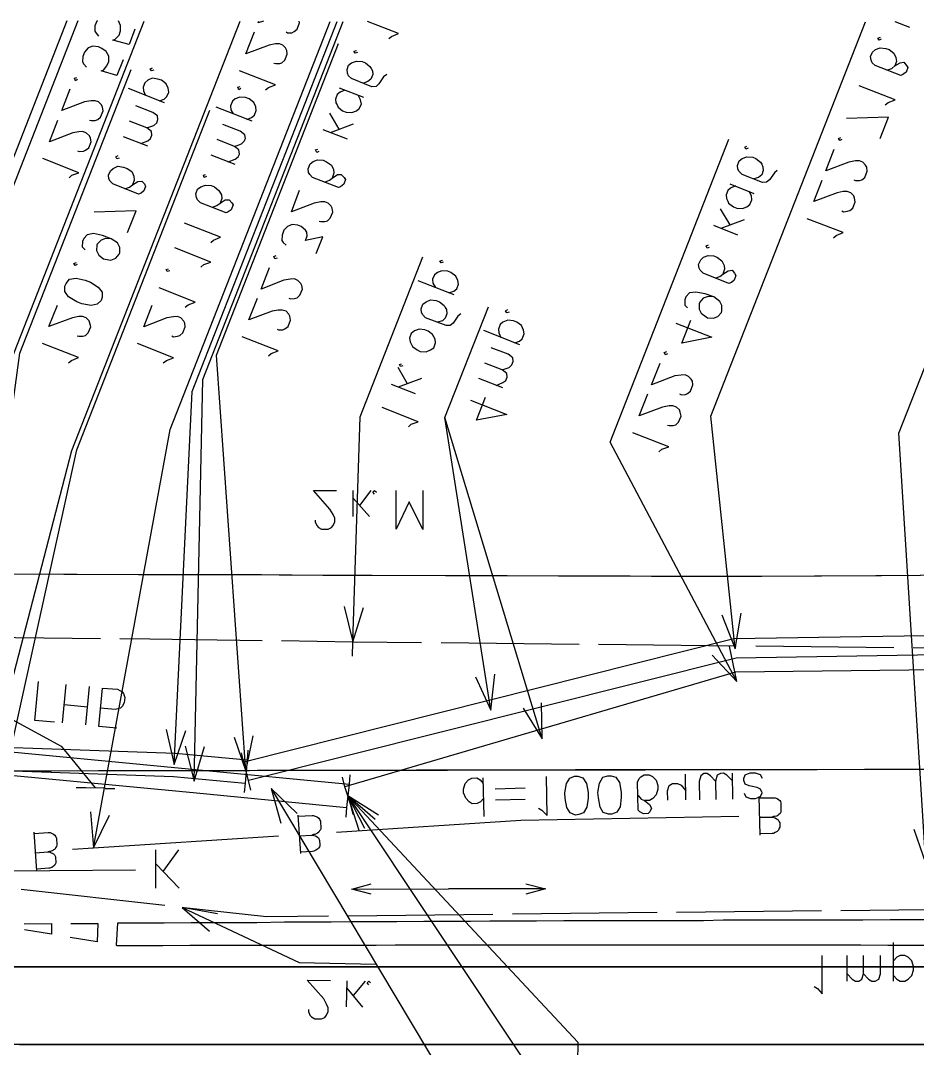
# Model space of a CAD drawing. Header units: metres. Extents: x 131 to 658, y 22 to 173.
# Drawn here: x 162.68 to 187, y 123.37 to 151.22 of the extents above; entities that cross this region are included whole.
import ezdxf

# ---------------------------------------------------------------- set-up
doc = ezdxf.new("R2010")
doc.units = ezdxf.units.M
for name, color, linetype in [('BOUNDARY', 7, 'Continuous'), ('CURB', 7, 'Continuous'), ('ELECTR_CABLE', 7, 'Continuous'), ('ELECTR_CABLE_COMM', 7, 'Continuous'), ('GRASS', 7, 'Continuous'), ('OVERHEAD_POWER_LINE', 7, 'Continuous'), ('SEWER', 7, 'Continuous'), ('SIDEWALK_PATH', 7, 'Continuous'), ('WATER_PIPELINE', 7, 'Continuous')]:
    doc.layers.add(name, color=color, linetype=linetype)

msp = doc.modelspace()

# ---------------------------------------------------------------- linework, layer by layer
at = {"layer": 'BOUNDARY'}
msp.add_lwpolyline([(160.881, 136.231), (164.221, 136.22), (165.886, 136.209), (167.173, 136.209), (167.173, 136.209), (169.215, 136.209), (170.879, 136.198), (174.208, 136.187), (175.873, 136.187), (179.213, 136.176), (180.877, 136.165), (182.775, 136.165), (182.775, 136.165), (184.206, 136.176), (185.871, 136.187), (186.026, 136.187), (186.026, 136.187), (189.2, 136.209)], dxfattribs=at)
at = {"layer": 'CURB'}
for points in [[(162.778, 126.744), (163.522, 126.755), (163.522, 126.466), (162.79, 126.588)], [(164.043, 126.755), (164.776, 126.755), (164.765, 126.255), (164.032, 126.377)], [(187.524, 126.855), (186.781, 126.855), (186.259, 126.855), (185.516, 126.843), (184.994, 126.843), (184.251, 126.843), (183.729, 126.843), (182.986, 126.843), (182.464, 126.843), (181.732, 126.843), (181.199, 126.832), (180.467, 126.832), (179.945, 126.832), (179.202, 126.832), (178.68, 126.832), (178.014, 126.832), (178.014, 126.832), (177.937, 126.832), (177.415, 126.832), (176.672, 126.821), (176.15, 126.821), (175.407, 126.821), (174.885, 126.81), (174.153, 126.81), (173.62, 126.81), (172.888, 126.799), (172.366, 126.799), (171.623, 126.799), (171.101, 126.788), (170.358, 126.788), (169.836, 126.788), (169.092, 126.777), (168.571, 126.777), (167.827, 126.777), (167.306, 126.777), (166.574, 126.766), (166.041, 126.766), (165.308, 126.766), (165.275, 126.166), (165.297, 126.155), (165.297, 126.155), (166.019, 126.155), (166.54, 126.155), (167.273, 126.166), (167.794, 126.166), (168.538, 126.166), (169.059, 126.166), (169.803, 126.166), (170.324, 126.166), (171.057, 126.166), (171.589, 126.166), (172.322, 126.166), (172.843, 126.178), (173.587, 126.178), (174.108, 126.178), (174.841, 126.178), (175.373, 126.178), (176.106, 126.178), (176.627, 126.178), (177.371, 126.178), (177.892, 126.178), (178.625, 126.178), (179.157, 126.178), (179.89, 126.178), (180.411, 126.178), (181.155, 126.178), (181.676, 126.178), (182.409, 126.178), (182.941, 126.178), (183.674, 126.178), (184.195, 126.178), (184.939, 126.178), (185.46, 126.178), (186.193, 126.166), (186.725, 126.166), (187.458, 126.166)]]:
    msp.add_lwpolyline(points, dxfattribs=at)
at = {"layer": 'ELECTR_CABLE'}
for points in [[(158.34, 128.819), (158.506, 127.853), (159.816, 139.926), (164.248, 151.22)], [(158.473, 132.314), (158.639, 131.349), (159.472, 139.793), (163.951, 151.221)], [(164.766, 151.217), (164.754, 151.201), (164.698, 151.079), (164.698, 150.934), (164.731, 150.879), (164.798, 150.801)], [(165.786, 150.99), (165.63, 150.568), (165.186, 150.69), (165.253, 150.713), (165.353, 150.824), (165.397, 150.946), (165.397, 151.09), (165.342, 151.212), (165.34, 151.213)], [(166.629, 132.015), (166.851, 131.06), (167.339, 141.169), (171.269, 151.197)], [(167.151, 131.56), (167.395, 130.616), (167.628, 141.491), (171.431, 151.196)], [(172.666, 150.735), (172.743, 150.79), (172.932, 150.868), (172.088, 151.194)], [(181.698, 135.122), (182.053, 134.201), (181.399, 140.504), (185.589, 151.185)], [(186.792, 151.034), (186.393, 151.19)], [(186.015, 150.713), (185.96, 150.69), (185.96, 150.69), (185.926, 150.746), (185.926, 150.746), (185.993, 150.768)], [(165.464, 150.158), (165.297, 149.736), (165.297, 149.736), (164.865, 149.858), (164.865, 149.858), (164.931, 149.88), (164.931, 149.88), (165.02, 149.991), (165.02, 149.991), (165.075, 150.113), (165.075, 150.113), (165.075, 150.258), (165.075, 150.258), (165.009, 150.38), (165.009, 150.38), (164.887, 150.468), (164.887, 150.468), (164.798, 150.513), (164.798, 150.513), (164.643, 150.524), (164.643, 150.524), (164.521, 150.48), (164.521, 150.48), (164.421, 150.369), (164.421, 150.369), (164.376, 150.246), (164.376, 150.246), (164.365, 150.102), (164.365, 150.102), (164.399, 150.036), (164.399, 150.036), (164.476, 149.958)], [(168.471, 131.804), (168.793, 130.883), (168.793, 130.883), (167.994, 142.157), (167.994, 142.157), (171.301, 150.602)], [(171.822, 150.357), (171.756, 150.335), (171.756, 150.335), (171.722, 150.391), (171.722, 150.391), (171.789, 150.413)], [(186.17, 149.88), (186.304, 149.925), (186.304, 149.925), (186.381, 149.991), (186.381, 149.991), (186.525, 150.08), (186.525, 150.08), (186.625, 150.091), (186.625, 150.091), (186.703, 150.002), (186.703, 150.002), (186.736, 149.947), (186.736, 149.947), (186.692, 149.825), (186.692, 149.825), (186.603, 149.758), (186.603, 149.758), (186.548, 149.736), (186.548, 149.736), (185.849, 150.002), (185.849, 150.002), (185.771, 150.08), (185.771, 150.08), (185.738, 150.147), (185.738, 150.147), (185.727, 150.246), (185.727, 150.246), (185.782, 150.369), (185.782, 150.369), (185.86, 150.435), (185.86, 150.435), (185.982, 150.48), (185.982, 150.48), (186.137, 150.468), (186.137, 150.468), (186.226, 150.435), (186.226, 150.435), (186.359, 150.335), (186.359, 150.335), (186.415, 150.224), (186.415, 150.224), (186.426, 150.113), (186.426, 150.113), (186.381, 149.991)], [(172.61, 149.758), (172.521, 149.692), (172.521, 149.692), (172.399, 149.503), (172.399, 149.503), (172.322, 149.436), (172.322, 149.436), (172.211, 149.425), (172.211, 149.425), (171.656, 149.647), (171.656, 149.647), (171.578, 149.725), (171.578, 149.725), (171.545, 149.792), (171.545, 149.792), (171.534, 149.891), (171.534, 149.891), (171.578, 150.013), (171.578, 150.013), (171.656, 150.08), (171.656, 150.08), (171.789, 150.124), (171.789, 150.124), (171.944, 150.113), (171.944, 150.113), (172.033, 150.08), (172.033, 150.08), (172.155, 149.98), (172.155, 149.98), (172.188, 149.925), (172.188, 149.925), (172.222, 149.858), (172.222, 149.858), (172.233, 149.758), (172.233, 149.758), (172.177, 149.636), (172.177, 149.636), (172.1, 149.57), (172.1, 149.57), (171.978, 149.525)], [(161.036, 132.181), (161.169, 131.216), (161.169, 131.216), (162.667, 142.212), (162.667, 142.212), (165.686, 149.891)], [(166.296, 149.88), (166.23, 149.858), (166.23, 149.858), (166.196, 149.914), (166.196, 149.914), (166.263, 149.936)], [(164.232, 149.625), (164.177, 149.592), (164.177, 149.592), (164.143, 149.658), (164.143, 149.658), (164.21, 149.681)], [(166.451, 149.048), (166.574, 149.092), (166.574, 149.092), (166.651, 149.159), (166.651, 149.159), (166.707, 149.281), (166.707, 149.281), (166.684, 149.392), (166.684, 149.392), (166.629, 149.503), (166.629, 149.503), (166.507, 149.603), (166.507, 149.603), (166.407, 149.636), (166.407, 149.636), (166.252, 149.658), (166.252, 149.658), (166.13, 149.603), (166.13, 149.603), (166.052, 149.536), (166.052, 149.536), (166.008, 149.414), (166.008, 149.414), (166.019, 149.314), (166.019, 149.314), (166.074, 149.192)], [(164.554, 148.526), (164.598, 148.515), (164.598, 148.515), (164.709, 148.515), (164.709, 148.515), (164.776, 148.538), (164.776, 148.538), (164.854, 148.604), (164.854, 148.604), (164.92, 148.771), (164.92, 148.771), (164.909, 148.87), (164.909, 148.87), (164.876, 148.937), (164.876, 148.937), (164.798, 149.015), (164.798, 149.015), (164.709, 149.048), (164.709, 149.048), (164.598, 149.048), (164.598, 149.048), (164.421, 149.015), (164.421, 149.015), (163.799, 148.782), (163.799, 148.782), (164.032, 149.37)], [(166.585, 148.993), (165.608, 149.381)], [(171.478, 149.337), (171.345, 149.281), (171.345, 149.281), (171.267, 149.214), (171.267, 149.214), (171.223, 149.092), (171.223, 149.092), (171.234, 148.993), (171.234, 148.993), (171.267, 148.937), (171.267, 148.937), (171.29, 148.87), (171.29, 148.87), (171.412, 148.771), (171.412, 148.771), (171.512, 148.737), (171.512, 148.737), (171.667, 148.726), (171.667, 148.726), (171.789, 148.771), (171.789, 148.771), (171.867, 148.837), (171.867, 148.837), (171.922, 148.959), (171.922, 148.959), (171.9, 149.07), (171.9, 149.07), (171.844, 149.181)], [(171.989, 149.137), (171.334, 149.392)], [(186.126, 148.937), (186.204, 149.004), (186.204, 149.004), (186.392, 149.07), (186.392, 149.07), (185.416, 149.448)], [(166.107, 148.316), (166.296, 148.382), (166.296, 148.382), (166.374, 148.449), (166.374, 148.449), (166.407, 148.538), (166.407, 148.538), (166.396, 148.637), (166.396, 148.637), (166.274, 148.726), (166.274, 148.726), (165.808, 148.915)], [(164.232, 147.694), (164.276, 147.672), (164.276, 147.672), (164.387, 147.683), (164.387, 147.683), (164.443, 147.705), (164.443, 147.705), (164.532, 147.772), (164.532, 147.772), (164.598, 147.938), (164.598, 147.938), (164.576, 148.038), (164.576, 148.038), (164.554, 148.094), (164.554, 148.094), (164.476, 148.171), (164.476, 148.171), (164.376, 148.216), (164.376, 148.216), (164.265, 148.205), (164.265, 148.205), (164.099, 148.182), (164.099, 148.182), (163.466, 147.938), (163.466, 147.938), (163.699, 148.526)], [(165.941, 147.894), (166.13, 147.961), (166.13, 147.961), (166.207, 148.027), (166.207, 148.027), (166.241, 148.116), (166.241, 148.116), (166.23, 148.216), (166.23, 148.216), (166.107, 148.316), (166.107, 148.316), (165.641, 148.493)], [(171.323, 148.282), (171.068, 148.715)], [(185.982, 148.027), (186.215, 148.604), (186.215, 148.604), (185.072, 148.571)], [(171.545, 148.005), (170.89, 148.26)], [(171.7, 148.416), (171.079, 148.182)], [(166.13, 147.816), (165.475, 148.072)], [(181.432, 134.023), (182.098, 133.313), (182.098, 133.313), (178.669, 139.793), (178.669, 139.793), (181.887, 148.005)], [(184.95, 147.994), (184.894, 147.972), (184.894, 147.972), (184.861, 148.027), (184.861, 148.027), (184.916, 148.049)], [(170.768, 147.672), (170.713, 147.65), (170.713, 147.65), (170.679, 147.716), (170.679, 147.716), (170.746, 147.739)], [(182.409, 147.761), (182.342, 147.739), (182.342, 147.739), (182.32, 147.794), (182.32, 147.794), (182.375, 147.816)], [(185.272, 146.906), (185.316, 146.884), (185.316, 146.884), (185.427, 146.884), (185.427, 146.884), (185.493, 146.906), (185.493, 146.906), (185.571, 146.973), (185.571, 146.973), (185.638, 147.139), (185.638, 147.139), (185.627, 147.25), (185.627, 147.25), (185.593, 147.306), (185.593, 147.306), (185.516, 147.384), (185.516, 147.384), (185.427, 147.417), (185.427, 147.417), (185.316, 147.417), (185.316, 147.417), (185.138, 147.384), (185.138, 147.384), (184.517, 147.15), (184.517, 147.15), (184.739, 147.739)], [(163.999, 146.962), (164.077, 147.028), (164.077, 147.028), (164.265, 147.095), (164.265, 147.095), (163.289, 147.483)], [(165.353, 147.494), (165.297, 147.472), (165.297, 147.472), (165.264, 147.528), (165.264, 147.528), (165.331, 147.561)], [(170.923, 146.84), (171.057, 146.895), (171.057, 146.895), (171.134, 146.951), (171.134, 146.951), (171.279, 147.051), (171.279, 147.051), (171.378, 147.051), (171.378, 147.051), (171.456, 146.973), (171.456, 146.973), (171.489, 146.917), (171.489, 146.917), (171.445, 146.784), (171.445, 146.784), (171.356, 146.718), (171.356, 146.718), (171.301, 146.696), (171.301, 146.696), (170.602, 146.973), (170.602, 146.973), (170.524, 147.051), (170.524, 147.051), (170.491, 147.106), (170.491, 147.106), (170.48, 147.206), (170.48, 147.206), (170.535, 147.339), (170.535, 147.339), (170.613, 147.406), (170.613, 147.406), (170.735, 147.45), (170.735, 147.45), (170.89, 147.439), (170.89, 147.439), (170.979, 147.395), (170.979, 147.395), (171.112, 147.306), (171.112, 147.306), (171.168, 147.184), (171.168, 147.184), (171.179, 147.084), (171.179, 147.084), (171.134, 146.951)], [(183.196, 147.162), (183.119, 147.095), (183.119, 147.095), (182.986, 146.906), (182.986, 146.906), (182.908, 146.84), (182.908, 146.84), (182.797, 146.829), (182.797, 146.829), (182.242, 147.051), (182.242, 147.051), (182.164, 147.128), (182.164, 147.128), (182.131, 147.195), (182.131, 147.195), (182.12, 147.295), (182.12, 147.295), (182.164, 147.417), (182.164, 147.417), (182.242, 147.483), (182.242, 147.483), (182.375, 147.528), (182.375, 147.528), (182.531, 147.517), (182.531, 147.517), (182.619, 147.483), (182.619, 147.483), (182.741, 147.384), (182.741, 147.384), (182.775, 147.328), (182.775, 147.328), (182.808, 147.261), (182.808, 147.261), (182.819, 147.162), (182.819, 147.162), (182.775, 147.04), (182.775, 147.04), (182.686, 146.973), (182.686, 146.973), (182.564, 146.929)], [(165.508, 146.662), (165.641, 146.707), (165.641, 146.707), (165.719, 146.773), (165.719, 146.773), (165.863, 146.862), (165.863, 146.862), (165.974, 146.873), (165.974, 146.873), (166.041, 146.795), (166.041, 146.795), (166.074, 146.729), (166.074, 146.729), (166.03, 146.607), (166.03, 146.607), (165.952, 146.54), (165.952, 146.54), (165.886, 146.518), (165.886, 146.518), (165.186, 146.795), (165.186, 146.795), (165.109, 146.873), (165.109, 146.873), (165.075, 146.929), (165.075, 146.929), (165.064, 147.028), (165.064, 147.028), (165.12, 147.15), (165.12, 147.15), (165.198, 147.217), (165.198, 147.217), (165.32, 147.273), (165.32, 147.273), (165.475, 147.25), (165.475, 147.25), (165.575, 147.217), (165.575, 147.217), (165.697, 147.128), (165.697, 147.128), (165.752, 147.006), (165.752, 147.006), (165.763, 146.895), (165.763, 146.895), (165.719, 146.773)], [(182.575, 146.529), (181.92, 146.784)], [(184.95, 146.063), (184.994, 146.041), (184.994, 146.041), (185.105, 146.052), (185.105, 146.052), (185.161, 146.074), (185.161, 146.074), (185.249, 146.141), (185.249, 146.141), (185.305, 146.307), (185.305, 146.307), (185.294, 146.407), (185.294, 146.407), (185.272, 146.474), (185.272, 146.474), (185.194, 146.551), (185.194, 146.551), (185.094, 146.585), (185.094, 146.585), (184.983, 146.585), (184.983, 146.585), (184.817, 146.551), (184.817, 146.551), (184.184, 146.318), (184.184, 146.318), (184.417, 146.895)], [(170.779, 145.786), (170.824, 145.774), (170.824, 145.774), (170.935, 145.774), (170.935, 145.774), (171.001, 145.797), (171.001, 145.797), (171.079, 145.863), (171.079, 145.863), (171.145, 146.03), (171.145, 146.03), (171.134, 146.141), (171.134, 146.141), (171.101, 146.196), (171.101, 146.196), (171.023, 146.274), (171.023, 146.274), (170.935, 146.307), (170.935, 146.307), (170.824, 146.307), (170.824, 146.307), (170.646, 146.274), (170.646, 146.274), (170.025, 146.041), (170.025, 146.041), (170.247, 146.629)], [(182.065, 146.74), (181.931, 146.684), (181.931, 146.684), (181.854, 146.618), (181.854, 146.618), (181.809, 146.496), (181.809, 146.496), (181.82, 146.396), (181.82, 146.396), (181.854, 146.329), (181.854, 146.329), (181.876, 146.274), (181.876, 146.274), (182.009, 146.174), (182.009, 146.174), (182.098, 146.141), (182.098, 146.141), (182.253, 146.13), (182.253, 146.13), (182.375, 146.174), (182.375, 146.174), (182.453, 146.241), (182.453, 146.241), (182.508, 146.363), (182.508, 146.363), (182.497, 146.474), (182.497, 146.474), (182.431, 146.585)], [(165.586, 145.475), (165.819, 146.063), (165.819, 146.063), (164.676, 146.03)], [(181.92, 145.686), (181.654, 146.118)], [(170.702, 144.909), (170.879, 145.364), (170.879, 145.364), (170.413, 145.264), (170.413, 145.264), (170.457, 145.386), (170.457, 145.386), (170.446, 145.486), (170.446, 145.486), (170.413, 145.541), (170.413, 145.541), (170.291, 145.641), (170.291, 145.641), (170.202, 145.675), (170.202, 145.675), (170.047, 145.697), (170.047, 145.697), (169.925, 145.641), (169.925, 145.641), (169.825, 145.541), (169.825, 145.541), (169.78, 145.408), (169.78, 145.408), (169.769, 145.264), (169.769, 145.264), (169.803, 145.209), (169.803, 145.209), (169.88, 145.131)], [(182.131, 145.408), (181.476, 145.664)], [(182.298, 145.819), (181.665, 145.586)], [(184.717, 145.331), (184.794, 145.397), (184.794, 145.397), (184.983, 145.475), (184.983, 145.475), (184.007, 145.852)], [(165.142, 145.308), (164.987, 145.32), (164.987, 145.32), (164.865, 145.275), (164.865, 145.275), (164.765, 145.164), (164.765, 145.164), (164.754, 145.131), (164.754, 145.131), (164.743, 144.987), (164.743, 144.987), (164.809, 144.865), (164.809, 144.865), (164.931, 144.765), (164.931, 144.765), (164.976, 144.754), (164.976, 144.754), (165.131, 144.731), (165.131, 144.731), (165.264, 144.787), (165.264, 144.787), (165.353, 144.887), (165.353, 144.887), (165.375, 144.931), (165.375, 144.931), (165.375, 145.075), (165.375, 145.075), (165.308, 145.197), (165.308, 145.197), (165.142, 145.308), (165.142, 145.308), (164.909, 145.397), (164.909, 145.397), (164.665, 145.453), (164.665, 145.453), (164.487, 145.419), (164.487, 145.419), (164.399, 145.32), (164.399, 145.32), (164.365, 145.231), (164.365, 145.231), (164.354, 145.086), (164.354, 145.086), (164.432, 145.009)], [(181.354, 145.075), (181.299, 145.053), (181.299, 145.053), (181.266, 145.12), (181.266, 145.12), (181.332, 145.142)], [(169.636, 144.787), (169.581, 144.765), (169.581, 144.765), (169.547, 144.831), (169.547, 144.831), (169.614, 144.853)], [(181.51, 144.243), (181.643, 144.288), (181.643, 144.288), (181.721, 144.354), (181.721, 144.354), (181.865, 144.443), (181.865, 144.443), (181.976, 144.454), (181.976, 144.454), (182.042, 144.376), (182.042, 144.376), (182.076, 144.31), (182.076, 144.31), (182.031, 144.188), (182.031, 144.188), (181.954, 144.121), (181.954, 144.121), (181.887, 144.099), (181.887, 144.099), (181.188, 144.376), (181.188, 144.376), (181.11, 144.454), (181.11, 144.454), (181.077, 144.509), (181.077, 144.509), (181.066, 144.609), (181.066, 144.609), (181.121, 144.742), (181.121, 144.742), (181.199, 144.809), (181.199, 144.809), (181.321, 144.853), (181.321, 144.853), (181.476, 144.842), (181.476, 144.842), (181.576, 144.798), (181.576, 144.798), (181.698, 144.709), (181.698, 144.709), (181.754, 144.587), (181.754, 144.587), (181.765, 144.487), (181.765, 144.487), (181.721, 144.354)], [(164.221, 144.609), (164.166, 144.587), (164.166, 144.587), (164.132, 144.643), (164.132, 144.643), (164.199, 144.665)], [(171.456, 135.344), (171.689, 134.389), (171.689, 134.389), (171.889, 140.481), (171.889, 140.481), (173.587, 144.82)], [(174.141, 144.676), (174.086, 144.654), (174.086, 144.654), (174.053, 144.709), (174.053, 144.709), (174.119, 144.731)], [(169.958, 143.699), (170.014, 143.677), (170.014, 143.677), (170.113, 143.688), (170.113, 143.688), (170.18, 143.71), (170.18, 143.71), (170.258, 143.777), (170.258, 143.777), (170.324, 143.944), (170.324, 143.944), (170.313, 144.043), (170.313, 144.043), (170.28, 144.099), (170.28, 144.099), (170.202, 144.177), (170.202, 144.177), (170.113, 144.221), (170.113, 144.221), (170.002, 144.21), (170.002, 144.21), (169.825, 144.188), (169.825, 144.188), (169.203, 143.944), (169.203, 143.944), (169.436, 144.532)], [(174.297, 143.844), (174.43, 143.888), (174.43, 143.888), (174.508, 143.955), (174.508, 143.955), (174.552, 144.077), (174.552, 144.077), (174.541, 144.177), (174.541, 144.177), (174.486, 144.299), (174.486, 144.299), (174.352, 144.398), (174.352, 144.398), (174.264, 144.432), (174.264, 144.432), (174.108, 144.443), (174.108, 144.443), (173.986, 144.398), (173.986, 144.398), (173.908, 144.332), (173.908, 144.332), (173.853, 144.21), (173.853, 144.21), (173.864, 144.11), (173.864, 144.11), (173.931, 143.988)], [(164.865, 143.633), (164.765, 143.533), (164.765, 143.533), (164.598, 143.5), (164.598, 143.5), (164.343, 143.544), (164.343, 143.544), (164.21, 143.6), (164.21, 143.6), (163.988, 143.733), (163.988, 143.733), (163.888, 143.877), (163.888, 143.877), (163.888, 144.021), (163.888, 144.021), (163.921, 144.099), (163.921, 144.099), (164.01, 144.21), (164.01, 144.21), (164.188, 144.243), (164.188, 144.243), (164.432, 144.188), (164.432, 144.188), (164.576, 144.132), (164.576, 144.132), (164.787, 143.999), (164.787, 143.999), (164.898, 143.866), (164.898, 143.866), (164.898, 143.722), (164.898, 143.722), (164.865, 143.633)], [(174.441, 143.788), (173.465, 144.165)], [(181.476, 143.733), (181.321, 143.744), (181.321, 143.744), (181.188, 143.699), (181.188, 143.699), (181.099, 143.588), (181.099, 143.588), (181.077, 143.544), (181.077, 143.544), (181.077, 143.4), (181.077, 143.4), (181.132, 143.289), (181.132, 143.289), (181.266, 143.189), (181.266, 143.189), (181.31, 143.167), (181.31, 143.167), (181.465, 143.156), (181.465, 143.156), (181.587, 143.2), (181.587, 143.2), (181.687, 143.311), (181.687, 143.311), (181.698, 143.355), (181.698, 143.355), (181.698, 143.5), (181.698, 143.5), (181.643, 143.611), (181.643, 143.611), (181.476, 143.733), (181.476, 143.733), (181.243, 143.821), (181.243, 143.821), (180.988, 143.866), (180.988, 143.866), (180.822, 143.844), (180.822, 143.844), (180.722, 143.733), (180.722, 143.733), (180.689, 143.655), (180.689, 143.655), (180.689, 143.511), (180.689, 143.511), (180.766, 143.433)], [(164.221, 142.678), (164.265, 142.667), (164.265, 142.667), (164.376, 142.667), (164.376, 142.667), (164.443, 142.69), (164.443, 142.69), (164.521, 142.756), (164.521, 142.756), (164.587, 142.923), (164.587, 142.923), (164.565, 143.022), (164.565, 143.022), (164.543, 143.089), (164.543, 143.089), (164.465, 143.167), (164.465, 143.167), (164.365, 143.2), (164.365, 143.2), (164.265, 143.2), (164.265, 143.2), (164.088, 143.167), (164.088, 143.167), (163.455, 142.934), (163.455, 142.934), (163.688, 143.511)], [(169.636, 142.856), (169.681, 142.845), (169.681, 142.845), (169.792, 142.845), (169.792, 142.845), (169.847, 142.867), (169.847, 142.867), (169.936, 142.934), (169.936, 142.934), (170.002, 143.1), (170.002, 143.1), (169.98, 143.211), (169.98, 143.211), (169.958, 143.267), (169.958, 143.267), (169.88, 143.344), (169.88, 143.344), (169.78, 143.378), (169.78, 143.378), (169.67, 143.378), (169.67, 143.378), (169.503, 143.344), (169.503, 143.344), (168.871, 143.111), (168.871, 143.111), (169.104, 143.699)], [(174.619, 143.278), (174.541, 143.211), (174.541, 143.211), (174.408, 143.022), (174.408, 143.022), (174.33, 142.956), (174.33, 142.956), (174.219, 142.956), (174.219, 142.956), (173.664, 143.167), (173.664, 143.167), (173.587, 143.244), (173.587, 143.244), (173.553, 143.311), (173.553, 143.311), (173.542, 143.411), (173.542, 143.411), (173.587, 143.533), (173.587, 143.533), (173.675, 143.6), (173.675, 143.6), (173.797, 143.655), (173.797, 143.655), (173.953, 143.633), (173.953, 143.633), (174.042, 143.6), (174.042, 143.6), (174.164, 143.5), (174.164, 143.5), (174.197, 143.444), (174.197, 143.444), (174.23, 143.389), (174.23, 143.389), (174.241, 143.278), (174.241, 143.278), (174.197, 143.156), (174.197, 143.156), (174.119, 143.089), (174.119, 143.089), (173.986, 143.045)], [(176.305, 132.592), (176.827, 131.759), (176.827, 131.759), (174.186, 140.47), (174.186, 140.47), (175.373, 143.466)], [(175.018, 133.435), (175.429, 132.536), (175.429, 132.536), (174.186, 140.47), (174.186, 140.47), (175.373, 143.466)], [(175.928, 143.322), (175.862, 143.3), (175.862, 143.3), (175.828, 143.355), (175.828, 143.355), (175.895, 143.389)], [(176.083, 142.49), (176.206, 142.534), (176.206, 142.534), (176.283, 142.601), (176.283, 142.601), (176.339, 142.734), (176.339, 142.734), (176.316, 142.834), (176.316, 142.834), (176.261, 142.956), (176.261, 142.956), (176.139, 143.045), (176.139, 143.045), (176.05, 143.089), (176.05, 143.089), (175.895, 143.1), (175.895, 143.1), (175.762, 143.045), (175.762, 143.045), (175.684, 142.989), (175.684, 142.989), (175.64, 142.856), (175.64, 142.856), (175.651, 142.756), (175.651, 142.756), (175.706, 142.634)], [(180.444, 143.022), (181.421, 142.645), (181.421, 142.645), (180.611, 142.479), (180.611, 142.479), (180.855, 143.1)], [(169.403, 142.135), (169.481, 142.201), (169.481, 142.201), (169.67, 142.268), (169.67, 142.268), (168.693, 142.656)], [(173.886, 142.357), (173.931, 142.49), (173.931, 142.49), (173.92, 142.59), (173.92, 142.59), (173.853, 142.712), (173.853, 142.712), (173.731, 142.801), (173.731, 142.801), (173.642, 142.845), (173.642, 142.845), (173.487, 142.856), (173.487, 142.856), (173.365, 142.812), (173.365, 142.812), (173.276, 142.745), (173.276, 142.745), (173.232, 142.612), (173.232, 142.612), (173.243, 142.512), (173.243, 142.512), (173.309, 142.39), (173.309, 142.39), (173.431, 142.301), (173.431, 142.301), (173.52, 142.257), (173.52, 142.257), (173.675, 142.246), (173.675, 142.246), (173.797, 142.301), (173.797, 142.301), (173.886, 142.357)], [(176.217, 142.434), (175.24, 142.823)], [(163.988, 141.946), (164.066, 142.013), (164.066, 142.013), (164.254, 142.09), (164.254, 142.09), (163.278, 142.468)], [(175.739, 141.757), (175.928, 141.824), (175.928, 141.824), (176.006, 141.891), (176.006, 141.891), (176.039, 141.979), (176.039, 141.979), (176.028, 142.079), (176.028, 142.079), (175.906, 142.179), (175.906, 142.179), (175.44, 142.357)], [(180.223, 142.19), (180.167, 142.168), (180.167, 142.168), (180.134, 142.224), (180.134, 142.224), (180.2, 142.257)], [(173.176, 141.38), (172.921, 141.824)], [(173.043, 141.868), (172.987, 141.846), (172.987, 141.846), (172.954, 141.902), (172.954, 141.902), (173.01, 141.924)], [(175.573, 141.336), (175.762, 141.413), (175.762, 141.413), (175.839, 141.469), (175.839, 141.469), (175.873, 141.558), (175.873, 141.558), (175.862, 141.658), (175.862, 141.658), (175.739, 141.757), (175.739, 141.757), (175.273, 141.935)], [(180.544, 141.103), (180.6, 141.081), (180.6, 141.081), (180.711, 141.092), (180.711, 141.092), (180.766, 141.114), (180.766, 141.114), (180.844, 141.18), (180.844, 141.18), (180.911, 141.347), (180.911, 141.347), (180.899, 141.447), (180.899, 141.447), (180.866, 141.502), (180.866, 141.502), (180.788, 141.58), (180.788, 141.58), (180.7, 141.624), (180.7, 141.624), (180.589, 141.613), (180.589, 141.613), (180.422, 141.591), (180.422, 141.591), (179.79, 141.347), (179.79, 141.347), (180.023, 141.935)], [(173.553, 141.524), (172.921, 141.291)], [(175.762, 141.269), (175.107, 141.524)], [(173.387, 141.103), (172.743, 141.358)], [(174.885, 140.936), (175.862, 140.548), (175.862, 140.548), (175.04, 140.393), (175.04, 140.393), (175.284, 141.014)], [(180.223, 140.259), (180.267, 140.248), (180.267, 140.248), (180.378, 140.248), (180.378, 140.248), (180.444, 140.27), (180.444, 140.27), (180.522, 140.337), (180.522, 140.337), (180.589, 140.504), (180.589, 140.504), (180.567, 140.614), (180.567, 140.614), (180.544, 140.67), (180.544, 140.67), (180.467, 140.748), (180.467, 140.748), (180.367, 140.781), (180.367, 140.781), (180.267, 140.781), (180.267, 140.781), (180.089, 140.748), (180.089, 140.748), (179.457, 140.515), (179.457, 140.515), (179.69, 141.103)], [(173.198, 140.215), (173.276, 140.282), (173.276, 140.282), (173.465, 140.348), (173.465, 140.348), (172.488, 140.737)], [(179.989, 139.538), (180.067, 139.605), (180.067, 139.605), (180.256, 139.671), (180.256, 139.671), (179.279, 140.049)], [(170.668, 137.685), (170.668, 137.641), (170.668, 137.641), (170.713, 137.541), (170.713, 137.541), (170.757, 137.485), (170.757, 137.485), (170.846, 137.441), (170.846, 137.441), (171.023, 137.441), (171.023, 137.441), (171.112, 137.485), (171.112, 137.485), (171.156, 137.541), (171.156, 137.541), (171.201, 137.641), (171.201, 137.641), (171.201, 137.74), (171.201, 137.74), (171.156, 137.84), (171.156, 137.84), (171.068, 137.985), (171.068, 137.985), (170.624, 138.484), (170.624, 138.484), (171.245, 138.484)], [(171.7, 137.785), (171.7, 138.484)], [(171.878, 138.084), (172.188, 138.484)], [(172.277, 138.384), (172.233, 138.44), (172.233, 138.44), (172.277, 138.484), (172.277, 138.484), (172.333, 138.44)], [(173.587, 138.484), (173.587, 137.43), (173.587, 137.43), (173.22, 138.184), (173.22, 138.184), (172.865, 137.441), (172.865, 137.441), (172.865, 138.484)], [(172.144, 137.785), (171.7, 138.284)], [(171.689, 134.389), (171.978, 135.321)], [(182.053, 134.201), (182.22, 135.166)], [(161.003, 134.522), (164.854, 134.478)], [(192.984, 134.644), (182.02, 134.467), (182.02, 134.467), (168.737, 131.127)], [(171.689, 134.789), (171.678, 134.001)], [(165.375, 134.478), (166.185, 134.467), (166.185, 134.467), (169.237, 134.422)], [(169.758, 134.422), (171.689, 134.389)], [(171.689, 134.389), (173.553, 134.367)], [(174.086, 134.367), (177.826, 134.323)], [(178.347, 134.323), (182.087, 134.278)], [(182.098, 133.313), (181.898, 134.267)], [(182.619, 134.278), (186.359, 134.234)], [(192.995, 134.123), (182.087, 133.945), (182.087, 133.945), (168.859, 130.627)], [(186.881, 134.234), (190.631, 134.223)], [(193.028, 133.69), (182.065, 133.568), (182.065, 133.568), (171.478, 130.461)], [(175.429, 132.536), (175.54, 133.513)], [(163.6, 132.214), (163.067, 132.259), (163.067, 132.259), (163.167, 133.313)], [(163.822, 132.192), (163.921, 133.235)], [(164.543, 133.18), (164.443, 132.137)], [(165.297, 132.048), (164.809, 132.092), (164.809, 132.092), (164.909, 133.135), (164.909, 133.135), (165.308, 133.102), (165.308, 133.102), (165.442, 133.035), (165.442, 133.035), (165.475, 132.991), (165.475, 132.991), (165.508, 132.88), (165.508, 132.88), (165.497, 132.736), (165.497, 132.736), (165.442, 132.636), (165.442, 132.636), (165.397, 132.592), (165.397, 132.592), (165.253, 132.558), (165.253, 132.558), (164.854, 132.592)], [(163.866, 132.691), (164.498, 132.625)], [(176.827, 131.759), (176.805, 132.736)], [(162.457, 132.281), (163.788, 131.56), (163.788, 131.56), (164.077, 131.204), (164.077, 131.204), (164.709, 130.428)], [(166.851, 131.06), (167.162, 131.981)], [(168.793, 130.883), (168.993, 131.837)], [(131.35, 131.235), (132.34, 131.238), (147.853, 131.249), (158.639, 131.659), (166.873, 131.371), (168.826, 131.193)], [(131.354, 131.194), (131.707, 131.193), (141.628, 131.071), (148.985, 131.282), (156.165, 131.56), (161.192, 131.526), (167.428, 130.927), (171.589, 130.528)], [(167.395, 130.616), (167.672, 131.548)], [(168.926, 130.372), (168.859, 130.627), (168.859, 130.627), (168.737, 131.127), (168.737, 131.127), (168.671, 131.382)], [(168.848, 131.449), (168.826, 131.193), (168.826, 131.193), (168.771, 130.561), (168.771, 130.561), (168.748, 130.306)], [(131.418, 130.613), (132.34, 130.616), (147.864, 130.616), (158.639, 131.027), (166.829, 130.738), (168.771, 130.561)], [(131.423, 130.572), (131.707, 130.572), (141.639, 130.439), (148.996, 130.661), (156.165, 130.927), (161.158, 130.894), (167.361, 130.306), (171.523, 129.895)], [(171.7, 129.706), (171.634, 129.962), (171.634, 129.962), (171.478, 130.461), (171.478, 130.461), (171.412, 130.716)], [(171.611, 130.783), (171.589, 130.528), (171.589, 130.528), (171.523, 129.895), (171.523, 129.895), (171.5, 129.64)], [(164.188, 130.439), (164.454, 130.439), (164.454, 130.439), (164.976, 130.428)], [(164.976, 130.417), (165.242, 130.417)], [(170.18, 129.74), (169.481, 130.417), (169.481, 130.417), (174.13, 122.627), (174.13, 122.627), (173.853, 116.978)], [(169.481, 130.417), (169.736, 129.473)], [(172.299, 129.573), (171.556, 130.217), (171.556, 130.217), (176.472, 122.837), (176.472, 122.837), (175.939, 114.937)], [(171.556, 130.217), (171.856, 129.285)], [(172.388, 129.695), (171.556, 130.217), (171.556, 130.217), (177.792, 123.537), (177.792, 123.537), (177.648, 114.87)], [(171.556, 130.217), (172.011, 129.34)], [(166.596, 127.243), (162.701, 127.676)], [(168.027, 127.021), (167.062, 127.187), (167.062, 127.187), (170.235, 125.7), (170.235, 125.7), (172.311, 125.656)], [(167.062, 127.187), (167.805, 126.544)], [(171.034, 126.954), (169.348, 126.932), (169.348, 126.932), (167.117, 127.176)], [(179.945, 127.054), (176.017, 127.01)], [(184.395, 127.099), (180.467, 127.054)], [(188.845, 127.143), (184.916, 127.099)], [(175.484, 126.999), (171.556, 126.954)], [(186.348, 125.19), (186.348, 126.244)], [(184.195, 125.046), (184.284, 124.99), (184.284, 124.99), (184.417, 124.846), (184.417, 124.846), (184.417, 125.889)], [(185.094, 125.19), (185.094, 125.889)], [(185.094, 125.39), (185.227, 125.245), (185.227, 125.245), (185.316, 125.19), (185.316, 125.19), (185.405, 125.19), (185.405, 125.19), (185.493, 125.245), (185.493, 125.245), (185.538, 125.39), (185.538, 125.39), (185.538, 125.889)], [(185.538, 125.39), (185.671, 125.245), (185.671, 125.245), (185.76, 125.19), (185.76, 125.19), (185.849, 125.19), (185.849, 125.19), (185.948, 125.245), (185.948, 125.245), (185.993, 125.39), (185.993, 125.39), (185.993, 125.889)], [(186.348, 125.345), (186.437, 125.245), (186.437, 125.245), (186.525, 125.19), (186.525, 125.19), (186.659, 125.19), (186.659, 125.19), (186.747, 125.245), (186.747, 125.245), (186.847, 125.345), (186.847, 125.345), (186.892, 125.49), (186.892, 125.49), (186.892, 125.589), (186.892, 125.589), (186.847, 125.745), (186.847, 125.745), (186.747, 125.845), (186.747, 125.845), (186.659, 125.889), (186.659, 125.889), (186.525, 125.889), (186.525, 125.889), (186.437, 125.845), (186.437, 125.845), (186.348, 125.745)], [(170.491, 124.424), (170.491, 124.369), (170.491, 124.369), (170.524, 124.269), (170.524, 124.269), (170.568, 124.225), (170.568, 124.225), (170.657, 124.169), (170.657, 124.169), (170.846, 124.169), (170.846, 124.169), (170.935, 124.213), (170.935, 124.213), (170.979, 124.269), (170.979, 124.269), (171.023, 124.369), (171.023, 124.369), (171.023, 124.469), (171.023, 124.469), (170.979, 124.569), (170.979, 124.569), (170.901, 124.713), (170.901, 124.713), (170.457, 125.223), (170.457, 125.223), (171.09, 125.212)], [(171.523, 124.502), (171.534, 125.201)], [(171.711, 124.802), (172.033, 125.19)], [(172.122, 125.09), (172.078, 125.146), (172.078, 125.146), (172.122, 125.19), (172.122, 125.19), (172.166, 125.146)], [(171.967, 124.491), (171.534, 125.001)]]:
    msp.add_lwpolyline(points, dxfattribs=at)
at = {"layer": 'ELECTR_CABLE_COMM'}
for points in [[(160.526, 131.426), (160.637, 130.461), (162.423, 141.99), (166.036, 151.209)], [(160.748, 127.809), (160.759, 126.832), (164.077, 139.571), (168.633, 151.209)], [(169.266, 151.209), (169.126, 151.156), (169.146, 151.209)], [(169.88, 150.912), (169.925, 150.89), (170.036, 150.89), (170.102, 150.923), (170.18, 150.99), (170.247, 151.156), (170.241, 151.203)], [(169.547, 150.069), (169.603, 150.058), (169.603, 150.058), (169.714, 150.058), (169.714, 150.058), (169.769, 150.08), (169.769, 150.08), (169.847, 150.147), (169.847, 150.147), (169.914, 150.313), (169.914, 150.313), (169.903, 150.413), (169.903, 150.413), (169.869, 150.48), (169.869, 150.48), (169.792, 150.557), (169.792, 150.557), (169.703, 150.59), (169.703, 150.59), (169.592, 150.59), (169.592, 150.59), (169.425, 150.557), (169.425, 150.557), (168.793, 150.324), (168.793, 150.324), (169.026, 150.912)], [(169.326, 149.348), (169.403, 149.403), (169.403, 149.403), (169.592, 149.481), (169.592, 149.481), (168.615, 149.858)]]:
    msp.add_lwpolyline(points, dxfattribs=at)
at = {"layer": 'GRASS'}
for points in [[(162.523, 130.894), (163.533, 130.894), (179.612, 130.916), (193.594, 130.949)], [(196.224, 125.578), (177.615, 125.578), (165.075, 125.578), (161.458, 125.578)], [(162.656, 123.481), (163.2, 123.481), (163.744, 123.481), (164.288, 123.481), (164.831, 123.481), (165.364, 123.481), (165.897, 123.481), (166.418, 123.481), (205.257, 123.481)]]:
    msp.add_lwpolyline(points, dxfattribs=at)
at = {"layer": 'OVERHEAD_POWER_LINE'}
for points in [[(172.188, 127.554), (171.667, 127.687), (171.667, 127.687), (172.188, 127.831)], [(171.667, 127.687), (174.286, 127.698)], [(176.916, 127.698), (174.286, 127.698)], [(176.383, 127.831), (176.916, 127.698), (176.916, 127.698), (176.383, 127.554)]]:
    msp.add_lwpolyline(points, dxfattribs=at)
at = {"layer": 'SEWER'}
for points in [[(186.903, 129.307), (187.225, 128.375), (187.225, 128.375), (186.492, 140.037), (186.492, 140.037), (188.723, 145.708)], [(166.352, 127.709), (166.352, 128.752)], [(166.551, 128.164), (166.973, 128.752)], [(142.571, 128.031), (165.797, 128.208)], [(166.352, 128.375), (166.984, 127.709)]]:
    msp.add_lwpolyline(points, dxfattribs=at)
at = {"layer": 'SIDEWALK_PATH'}
for points in [[(193.383, 130.938), (177.726, 130.916), (164.798, 130.894), (155.521, 130.883), (154.522, 130.883), (154.467, 130.883), (154.577, 131.003), (154.19, 130.949), (149.939, 136.187), (156.254, 136.209), (157.618, 136.22), (160.825, 136.231), (166.884, 136.209), (167.173, 136.209), (179.79, 136.165), (182.775, 136.165), (186.026, 136.187), (195.469, 136.265)], [(204.436, 123.481), (160.259, 123.481), (158.562, 125.578), (161.081, 125.578), (205.257, 125.578)]]:
    msp.add_lwpolyline(points, dxfattribs=at)
at = {"layer": 'WATER_PIPELINE'}
for points in [[(164.576, 129.784), (164.665, 128.808), (166.74, 140.137), (171.078, 151.197)], [(168.66, 149.381), (168.604, 149.348), (168.604, 149.348), (168.571, 149.414), (168.571, 149.414), (168.638, 149.436)], [(168.815, 148.538), (168.948, 148.593), (168.948, 148.593), (169.026, 148.66), (169.026, 148.66), (169.07, 148.782), (169.07, 148.782), (169.059, 148.882), (169.059, 148.882), (169.004, 149.004), (169.004, 149.004), (168.882, 149.104), (168.882, 149.104), (168.782, 149.137), (168.782, 149.137), (168.626, 149.148), (168.626, 149.148), (168.504, 149.104), (168.504, 149.104), (168.427, 149.037), (168.427, 149.037), (168.371, 148.915), (168.371, 148.915), (168.382, 148.804), (168.382, 148.804), (168.449, 148.693)], [(161.735, 129.607), (161.791, 128.63), (161.791, 128.63), (164.21, 139.594), (164.21, 139.594), (167.816, 148.793)], [(168.959, 148.493), (167.983, 148.87)], [(168.482, 147.805), (168.671, 147.883), (168.671, 147.883), (168.748, 147.949), (168.748, 147.949), (168.782, 148.027), (168.782, 148.027), (168.76, 148.127), (168.76, 148.127), (168.638, 148.227), (168.638, 148.227), (168.171, 148.404)], [(168.316, 147.395), (168.504, 147.461), (168.504, 147.461), (168.582, 147.528), (168.582, 147.528), (168.615, 147.605), (168.615, 147.605), (168.604, 147.716), (168.604, 147.716), (168.482, 147.805), (168.482, 147.805), (168.016, 147.994)], [(168.504, 147.317), (167.85, 147.572)], [(167.728, 146.995), (167.661, 146.973), (167.661, 146.973), (167.639, 147.028), (167.639, 147.028), (167.694, 147.051)], [(167.883, 146.163), (168.005, 146.207), (168.005, 146.207), (168.094, 146.274), (168.094, 146.274), (168.227, 146.363), (168.227, 146.363), (168.338, 146.363), (168.338, 146.363), (168.416, 146.285), (168.416, 146.285), (168.449, 146.229), (168.449, 146.229), (168.393, 146.096), (168.393, 146.096), (168.316, 146.041), (168.316, 146.041), (168.26, 146.008), (168.26, 146.008), (167.561, 146.285), (167.561, 146.285), (167.483, 146.363), (167.483, 146.363), (167.45, 146.429), (167.45, 146.429), (167.439, 146.529), (167.439, 146.529), (167.483, 146.651), (167.483, 146.651), (167.572, 146.718), (167.572, 146.718), (167.694, 146.762), (167.694, 146.762), (167.85, 146.751), (167.85, 146.751), (167.938, 146.718), (167.938, 146.718), (168.06, 146.618), (168.06, 146.618), (168.127, 146.496), (168.127, 146.496), (168.138, 146.396), (168.138, 146.396), (168.094, 146.274)], [(167.839, 145.209), (167.916, 145.275), (167.916, 145.275), (168.105, 145.353), (168.105, 145.353), (167.128, 145.73)], [(167.572, 144.543), (167.65, 144.609), (167.65, 144.609), (167.839, 144.676), (167.839, 144.676), (166.862, 145.064)], [(166.729, 144.443), (166.662, 144.421), (166.662, 144.421), (166.629, 144.476), (166.629, 144.476), (166.696, 144.498)], [(167.151, 143.455), (167.228, 143.522), (167.228, 143.522), (167.417, 143.588), (167.417, 143.588), (166.44, 143.977)], [(166.784, 142.678), (166.829, 142.656), (166.829, 142.656), (166.94, 142.667), (166.94, 142.667), (167.006, 142.69), (167.006, 142.69), (167.084, 142.756), (167.084, 142.756), (167.151, 142.923), (167.151, 142.923), (167.139, 143.022), (167.139, 143.022), (167.106, 143.078), (167.106, 143.078), (167.028, 143.167), (167.028, 143.167), (166.94, 143.2), (166.94, 143.2), (166.829, 143.189), (166.829, 143.189), (166.651, 143.167), (166.651, 143.167), (166.03, 142.923), (166.03, 142.923), (166.252, 143.511)], [(166.551, 141.946), (166.64, 142.013), (166.64, 142.013), (166.829, 142.079), (166.829, 142.079), (165.852, 142.468)], [(175.24, 130.15), (175.151, 130.05), (175.151, 130.05), (175.063, 130.006), (175.063, 130.006), (174.929, 129.995), (174.929, 129.995), (174.841, 130.05), (174.841, 130.05), (174.752, 130.15), (174.752, 130.15), (174.696, 130.294), (174.696, 130.294), (174.696, 130.394), (174.696, 130.394), (174.741, 130.55), (174.741, 130.55), (174.83, 130.65), (174.83, 130.65), (174.918, 130.694), (174.918, 130.694), (175.051, 130.705), (175.051, 130.705), (175.14, 130.65), (175.14, 130.65), (175.229, 130.55)], [(175.251, 129.651), (175.229, 130.705)], [(176.727, 129.884), (176.816, 129.828), (176.816, 129.828), (176.96, 129.684), (176.96, 129.684), (176.938, 130.738)], [(177.726, 129.695), (177.582, 129.751), (177.582, 129.751), (177.493, 129.895), (177.493, 129.895), (177.448, 130.139), (177.448, 130.139), (177.437, 130.294), (177.437, 130.294), (177.482, 130.55), (177.482, 130.55), (177.57, 130.694), (177.57, 130.694), (177.704, 130.749), (177.704, 130.749), (177.792, 130.749), (177.792, 130.749), (177.925, 130.705), (177.925, 130.705), (178.025, 130.55), (178.025, 130.55), (178.07, 130.306), (178.07, 130.306), (178.07, 130.15), (178.07, 130.15), (178.036, 129.906), (178.036, 129.906), (177.948, 129.751), (177.948, 129.751), (177.815, 129.706), (177.815, 129.706), (177.726, 129.695)], [(178.625, 129.717), (178.48, 129.762), (178.48, 129.762), (178.392, 129.906), (178.392, 129.906), (178.347, 130.161), (178.347, 130.161), (178.336, 130.306), (178.336, 130.306), (178.38, 130.561), (178.38, 130.561), (178.469, 130.716), (178.469, 130.716), (178.602, 130.761), (178.602, 130.761), (178.691, 130.761), (178.691, 130.761), (178.824, 130.716), (178.824, 130.716), (178.924, 130.572), (178.924, 130.572), (178.969, 130.317), (178.969, 130.317), (178.969, 130.172), (178.969, 130.172), (178.935, 129.917), (178.935, 129.917), (178.847, 129.773), (178.847, 129.773), (178.713, 129.717), (178.713, 129.717), (178.625, 129.717)], [(179.424, 130.228), (179.512, 130.128), (179.512, 130.128), (179.601, 130.084), (179.601, 130.084), (179.734, 129.984), (179.734, 129.984), (179.79, 129.884), (179.79, 129.884), (179.745, 129.784), (179.745, 129.784), (179.701, 129.74), (179.701, 129.74), (179.568, 129.729), (179.568, 129.729), (179.468, 129.784), (179.468, 129.784), (179.424, 129.828), (179.424, 129.828), (179.412, 130.583), (179.412, 130.583), (179.457, 130.683), (179.457, 130.683), (179.501, 130.727), (179.501, 130.727), (179.59, 130.783), (179.59, 130.783), (179.723, 130.783), (179.723, 130.783), (179.812, 130.738), (179.812, 130.738), (179.912, 130.639), (179.912, 130.639), (179.956, 130.494), (179.956, 130.494), (179.956, 130.394), (179.956, 130.394), (179.912, 130.239), (179.912, 130.239), (179.823, 130.139), (179.823, 130.139), (179.734, 130.084), (179.734, 130.084), (179.601, 130.084)], [(180.722, 130.106), (180.711, 130.805)], [(181.521, 130.616), (181.388, 130.761), (181.388, 130.761), (181.299, 130.816), (181.299, 130.816), (181.21, 130.816), (181.21, 130.816), (181.121, 130.761), (181.121, 130.761), (181.077, 130.605), (181.077, 130.605), (181.088, 130.106)], [(181.976, 130.627), (181.832, 130.772), (181.832, 130.772), (181.743, 130.827), (181.743, 130.827), (181.654, 130.816), (181.654, 130.816), (181.565, 130.772), (181.565, 130.772), (181.521, 130.616), (181.521, 130.616), (181.532, 130.117)], [(181.976, 130.827), (181.987, 130.128)], [(182.298, 130.283), (182.342, 130.184), (182.342, 130.184), (182.475, 130.139), (182.475, 130.139), (182.608, 130.139), (182.608, 130.139), (182.741, 130.195), (182.741, 130.195), (182.786, 130.294), (182.786, 130.294), (182.741, 130.394), (182.741, 130.394), (182.653, 130.439), (182.653, 130.439), (182.431, 130.483), (182.431, 130.483), (182.331, 130.528), (182.331, 130.528), (182.287, 130.627), (182.287, 130.627), (182.287, 130.683), (182.287, 130.683), (182.331, 130.783), (182.331, 130.783), (182.464, 130.838), (182.464, 130.838), (182.597, 130.838), (182.597, 130.838), (182.73, 130.794), (182.73, 130.794), (182.786, 130.694)], [(175.551, 130.405), (176.361, 130.428)], [(180.234, 130.095), (180.223, 130.35), (180.223, 130.35), (180.267, 130.494), (180.267, 130.494), (180.356, 130.55), (180.356, 130.55), (180.489, 130.55), (180.489, 130.55), (180.589, 130.505), (180.589, 130.505), (180.722, 130.35)], [(175.562, 130.106), (176.361, 130.128)], [(182.73, 129.152), (182.708, 130.195)], [(182.708, 130.161), (183.085, 130.161), (183.085, 130.161), (183.119, 130.161), (183.119, 130.161), (183.141, 130.161), (183.141, 130.161), (183.196, 130.139), (183.196, 130.139), (183.23, 130.117), (183.23, 130.117), (183.263, 130.084), (183.263, 130.084), (183.285, 130.061), (183.285, 130.061), (183.296, 130.028), (183.296, 130.028), (183.296, 130.006), (183.296, 130.006), (183.296, 129.806), (183.296, 129.806), (183.296, 129.773), (183.296, 129.773), (183.274, 129.74), (183.274, 129.74), (183.241, 129.706), (183.241, 129.706), (183.208, 129.684), (183.208, 129.684), (183.185, 129.662), (183.185, 129.662), (183.13, 129.651), (183.13, 129.651), (183.097, 129.651), (183.097, 129.651), (183.052, 129.64), (183.052, 129.64), (183.108, 129.629), (183.108, 129.629), (183.141, 129.618), (183.141, 129.618), (183.174, 129.595), (183.174, 129.595), (183.208, 129.573), (183.208, 129.573), (183.219, 129.551), (183.219, 129.551), (183.241, 129.54), (183.241, 129.54), (183.252, 129.507), (183.252, 129.507), (183.263, 129.484), (183.263, 129.484), (183.263, 129.362), (183.263, 129.362), (183.252, 129.34), (183.252, 129.34), (183.241, 129.307), (183.241, 129.307), (183.23, 129.285), (183.23, 129.285), (183.208, 129.263), (183.208, 129.263), (183.196, 129.251), (183.196, 129.251), (183.141, 129.218), (183.141, 129.218), (183.097, 129.196), (183.097, 129.196), (183.063, 129.196), (183.063, 129.196), (182.73, 129.185)], [(164.665, 128.808), (165.098, 129.695)], [(170.28, 128.652), (170.213, 129.695)], [(170.213, 129.662), (170.591, 129.684), (170.591, 129.684), (170.624, 129.684), (170.624, 129.684), (170.646, 129.673), (170.646, 129.673), (170.702, 129.651), (170.702, 129.651), (170.735, 129.64), (170.735, 129.64), (170.768, 129.607), (170.768, 129.607), (170.79, 129.584), (170.79, 129.584), (170.801, 129.551), (170.801, 129.551), (170.812, 129.529), (170.812, 129.529), (170.824, 129.329), (170.824, 129.329), (170.812, 129.296), (170.812, 129.296), (170.79, 129.263), (170.79, 129.263), (170.768, 129.229), (170.768, 129.229), (170.735, 129.207), (170.735, 129.207), (170.702, 129.185), (170.702, 129.185), (170.657, 129.163), (170.657, 129.163), (170.624, 129.163), (170.624, 129.163), (170.579, 129.152), (170.579, 129.152), (170.635, 129.14), (170.635, 129.14), (170.668, 129.129), (170.668, 129.129), (170.702, 129.118), (170.702, 129.118), (170.735, 129.096), (170.735, 129.096), (170.757, 129.074), (170.757, 129.074), (170.768, 129.052), (170.768, 129.052), (170.779, 129.029), (170.779, 129.029), (170.79, 129.007), (170.79, 129.007), (170.801, 128.885), (170.801, 128.885), (170.801, 128.863), (170.801, 128.863), (170.79, 128.83), (170.79, 128.83), (170.768, 128.808), (170.768, 128.808), (170.757, 128.785), (170.757, 128.785), (170.735, 128.774), (170.735, 128.774), (170.69, 128.741), (170.69, 128.741), (170.635, 128.719), (170.635, 128.719), (170.602, 128.708), (170.602, 128.708), (170.269, 128.685)], [(171.245, 129.229), (176.25, 129.551), (176.25, 129.551), (182.153, 129.662)], [(182.719, 129.64), (183.052, 129.64)], [(163.122, 128.186), (163.056, 129.229)], [(163.056, 129.196), (163.433, 129.218), (163.433, 129.218), (163.466, 129.218), (163.466, 129.218), (163.489, 129.218), (163.489, 129.218), (163.544, 129.196), (163.544, 129.196), (163.577, 129.174), (163.577, 129.174), (163.611, 129.152), (163.611, 129.152), (163.633, 129.118), (163.633, 129.118), (163.644, 129.096), (163.644, 129.096), (163.655, 129.074), (163.655, 129.074), (163.666, 128.874), (163.666, 128.874), (163.655, 128.841), (163.655, 128.841), (163.633, 128.808), (163.633, 128.808), (163.611, 128.763), (163.611, 128.763), (163.577, 128.752), (163.577, 128.752), (163.555, 128.73), (163.555, 128.73), (163.5, 128.708), (163.5, 128.708), (163.466, 128.708), (163.466, 128.708), (163.422, 128.697), (163.422, 128.697), (163.478, 128.685), (163.478, 128.685), (163.511, 128.674), (163.511, 128.674), (163.544, 128.663), (163.544, 128.663), (163.577, 128.641), (163.577, 128.641), (163.6, 128.619), (163.6, 128.619), (163.611, 128.597), (163.611, 128.597), (163.633, 128.563), (163.633, 128.563), (163.633, 128.541), (163.633, 128.541), (163.644, 128.419), (163.644, 128.419), (163.644, 128.408), (163.644, 128.408), (163.633, 128.375), (163.633, 128.375), (163.611, 128.353), (163.611, 128.353), (163.6, 128.33), (163.6, 128.33), (163.577, 128.308), (163.577, 128.308), (163.533, 128.275), (163.533, 128.275), (163.478, 128.253), (163.478, 128.253), (163.455, 128.253), (163.455, 128.253), (163.122, 128.231)], [(164.088, 128.774), (164.665, 128.808), (164.665, 128.808), (169.681, 129.129)], [(170.247, 129.129), (170.579, 129.152)], [(163.089, 128.674), (163.422, 128.697)]]:
    msp.add_lwpolyline(points, dxfattribs=at)

doc.saveas('drawing.dxf')
